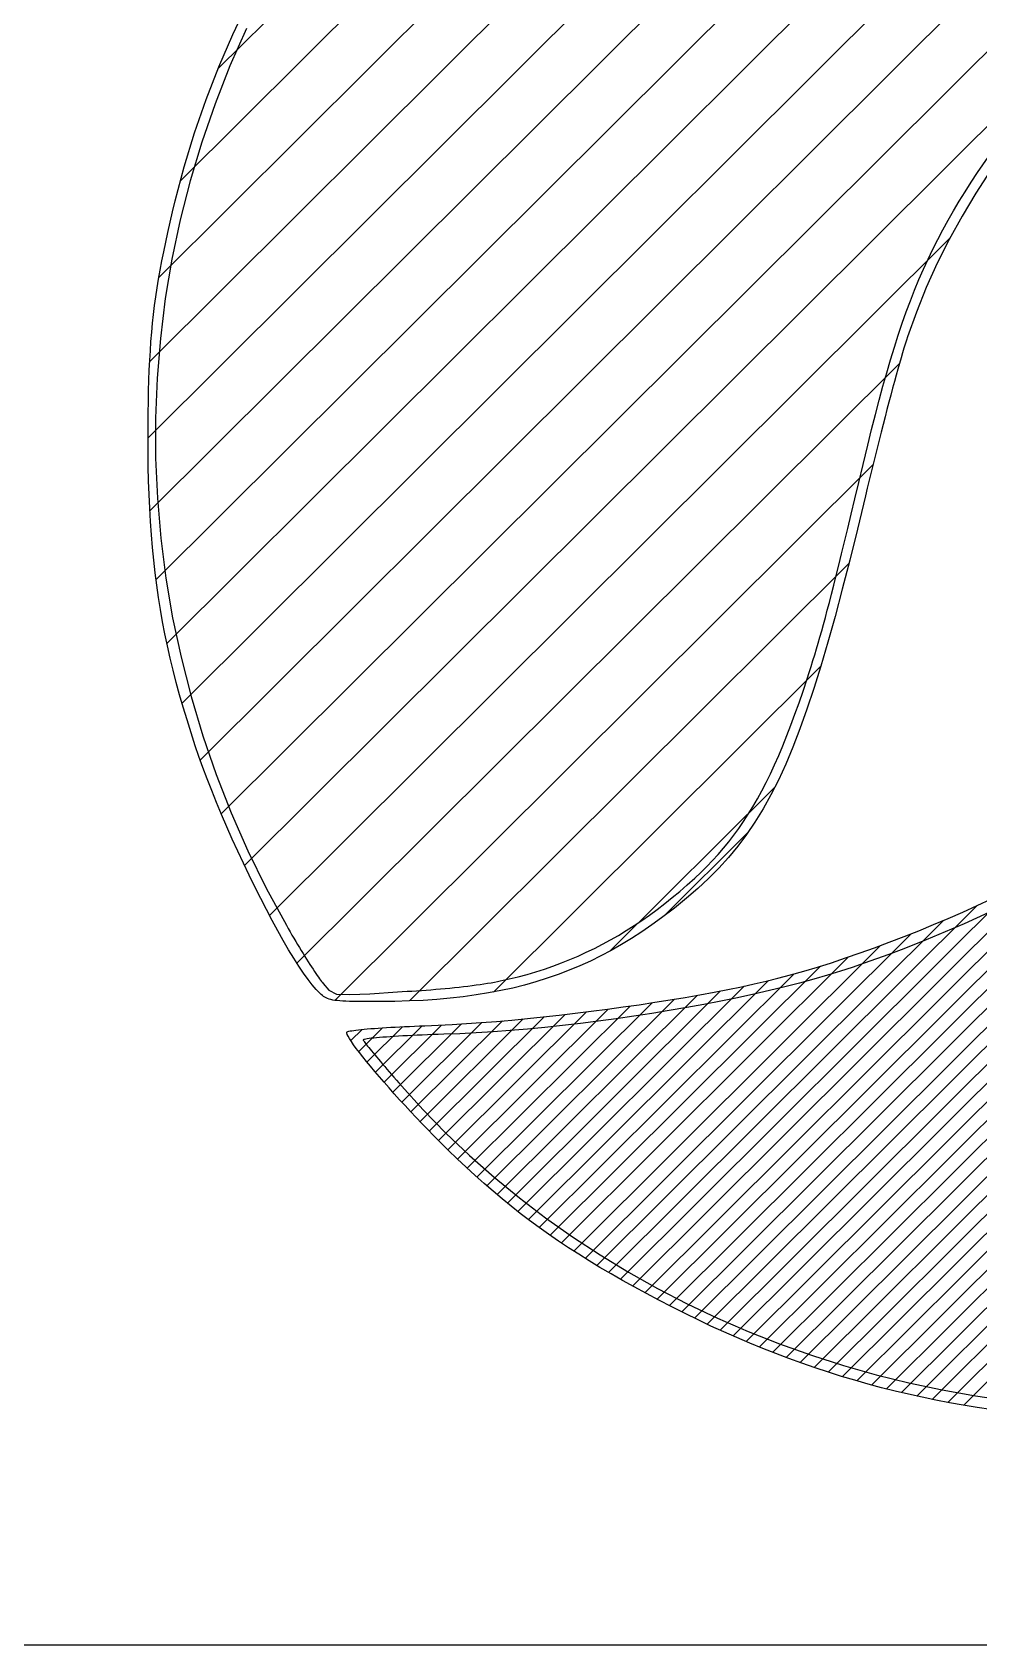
# Model space of a CAD drawing. Extents: x 0 to 420, y -1 to 297.
# Drawn here: x 185.83 to 192.25, y -0.6 to 10.33 of the extents above; entities that cross this region are included whole.
import ezdxf

# ---------------------------------------------------------------- set-up
doc = ezdxf.new("R2010")
doc.units = 0
doc.layers.get('0').update_dxf_attribs({"color": 15, "linetype": 'CONTINUOUS'})
doc.layers.add('SCD_DRAW', color=11, linetype='CONTINUOUS')

# ---------------------------------------------------------------- blocks, each defined once
blk = doc.blocks.new('EX_A3Frame_SysCAD2')
at = {"linetype": 'CONTINUOUS'}
for p, q in [((186.61504, 7.583081), (193.246161, 14.183502)), ((186.61504, 7.583081), (193.246161, 14.183502)), ((186.626407, 8.100732), (192.720559, 14.166672)), ((186.626407, 8.100732), (192.720559, 14.166672)), ((186.627163, 7.086507), (193.735393, 14.161828)), ((186.627163, 7.086507), (193.735393, 14.161828)), ((186.669148, 6.620485), (194.192381, 14.108888)), ((186.669148, 6.620485), (194.192381, 14.108888)), ((186.688586, 8.670869), (192.142354, 14.099387)), ((186.688586, 8.670869), (192.142354, 14.099387)), ((186.743299, 6.188318), (194.62127, 14.029818)), ((186.743299, 6.188318), (194.62127, 14.029818)), ((186.833767, 9.324035), (191.490914, 13.95962)), ((186.833767, 9.324035), (191.490914, 13.95962)), ((186.84562, 5.782358), (195.028534, 13.927388)), ((186.84562, 5.782358), (195.028534, 13.927388)), ((186.968607, 5.396331), (195.41548, 13.804098)), ((186.968607, 5.396331), (195.41548, 13.804098)), ((187.090882, 10.087064), (190.719004, 13.698389)), ((187.090882, 10.087064), (190.719004, 13.698389)), ((187.112118, 5.031344), (195.78296, 13.662044)), ((187.112118, 5.031344), (195.78296, 13.662044)), ((187.269975, 4.680573), (196.13285, 13.502416)), ((187.269975, 4.680573), (196.13285, 13.502416)), ((190.068811, 1.740206), (199.042282, 10.672133)), ((190.068811, 1.740206), (199.042282, 10.672133)), ((187.190306, 10.317171), (187.292945, 10.531858)), ((190.152714, 1.696735), (199.085625, 10.588291)), ((190.152714, 1.696735), (199.085625, 10.588291)), ((190.237403, 1.653742), (199.128284, 10.503462)), ((190.237403, 1.653742), (199.128284, 10.503462)), ((190.322531, 1.611491), (199.170037, 10.418037)), ((190.322531, 1.611491), (199.170037, 10.418037)), ((187.095608, 10.098587), (187.190306, 10.317171)), ((187.28392, 10.358561), (187.171, 10.104765)), ((190.408588, 1.570165), (199.210954, 10.331779)), ((190.408588, 1.570165), (199.210954, 10.331779)), ((190.49562, 1.529801), (199.250986, 10.244633)), ((190.49562, 1.529801), (199.250986, 10.244633)), ((187.008998, 9.876287), (187.095608, 10.098587)), ((187.171, 10.104765), (187.069461, 9.847805)), ((190.583642, 1.490431), (199.29005, 10.156531)), ((190.583642, 1.490431), (199.29005, 10.156531)), ((190.672689, 1.45208), (199.328042, 10.067363)), ((190.672689, 1.45208), (199.328042, 10.067363)), ((190.761638, 1.415243), (199.364352, 9.978129)), ((190.761638, 1.415243), (199.364352, 9.978129)), ((186.930624, 9.650455), (187.008998, 9.876287)), ((187.069461, 9.847805), (186.979296, 9.587994)), ((190.852806, 1.379004), (199.399697, 9.886326)), ((190.852806, 1.379004), (199.399697, 9.886326)), ((190.945085, 1.34387), (199.433252, 9.79274)), ((190.945085, 1.34387), (199.433252, 9.79274)), ((186.860633, 9.42127), (186.930624, 9.650455)), ((191.039026, 1.30969), (199.465258, 9.696913)), ((191.039026, 1.30969), (199.465258, 9.696913)), ((186.979296, 9.587994), (186.900496, 9.325646)), ((191.133629, 1.276871), (199.495669, 9.600197)), ((191.133629, 1.276871), (199.495669, 9.600197)), ((186.799176, 9.188916), (186.860633, 9.42127)), ((191.22944, 1.245252), (199.524854, 9.502262)), ((191.22944, 1.245252), (199.524854, 9.502262)), ((192.24242, 9.381037), (192.315297, 9.486685)), ((186.900496, 9.325646), (186.833056, 9.061074)), ((191.326393, 1.2149), (199.552907, 9.403328)), ((191.326393, 1.2149), (199.552907, 9.403328)), ((191.424718, 1.185785), (199.57996, 9.303271)), ((191.424718, 1.185785), (199.57996, 9.303271)), ((192.157842, 9.251174), (192.199304, 9.315876)), ((192.199304, 9.315876), (192.24242, 9.381037)), ((192.330792, 9.39462), (192.231036, 9.242189)), ((186.781445, 9.115436), (186.799176, 9.188916)), ((191.524353, 1.157974), (199.606023, 9.202229)), ((191.524353, 1.157974), (199.606023, 9.202229)), ((192.117951, 9.186729), (192.157842, 9.251174)), ((192.231036, 9.242189), (192.137456, 9.086603)), ((186.764822, 9.044578), (186.781445, 9.115436)), ((191.62408, 1.131821), (199.630803, 9.101476)), ((191.62408, 1.131821), (199.630803, 9.101476)), ((192.042557, 9.057793), (192.079551, 9.122336)), ((192.137456, 9.086603), (192.050199, 8.928013)), ((192.079551, 9.122336), (192.117951, 9.186729)), ((186.734774, 8.909621), (186.749275, 8.976066)), ((186.749275, 8.976066), (186.764822, 9.044578)), ((186.833056, 9.061074), (186.776967, 8.794593)), ((191.726428, 1.106711), (199.6549, 8.998477)), ((191.726428, 1.106711), (199.6549, 8.998477)), ((191.972467, 8.927437), (192.00689, 8.992894)), ((192.00689, 8.992894), (192.042557, 9.057793)), ((186.721284, 8.844969), (186.734774, 8.909621)), ((187.439888, 4.341719), (192.053151, 8.933624)), ((187.439888, 4.341719), (192.053151, 8.933624)), ((191.830195, 1.083013), (199.67795, 8.894436)), ((191.830195, 1.083013), (199.67795, 8.894436)), ((191.907022, 8.794031), (191.939205, 8.861217)), ((191.939205, 8.861217), (191.972467, 8.927437)), ((192.050199, 8.928013), (191.969414, 8.766569)), ((186.697215, 8.719935), (186.708775, 8.781833)), ((186.708775, 8.781833), (186.721284, 8.844969)), ((186.776967, 8.794593), (186.732221, 8.526516)), ((191.875837, 8.725675), (191.907022, 8.794031)), ((191.969414, 8.766569), (191.89525, 8.60242)), ((191.93509, 1.060834), (199.699798, 8.789596)), ((191.93509, 1.060834), (199.699798, 8.789596)), ((186.676815, 8.598752), (186.686572, 8.659)), ((186.686572, 8.659), (186.697215, 8.719935)), ((191.816133, 8.584638), (191.845569, 8.655946)), ((191.845569, 8.655946), (191.875837, 8.725675)), ((192.041808, 1.040074), (199.720444, 8.683161)), ((192.041808, 1.040074), (199.720444, 8.683161)), ((186.659829, 8.479205), (186.667911, 8.538912)), ((186.667911, 8.538912), (186.676815, 8.598752)), ((191.787449, 8.51155), (191.816133, 8.584638)), ((191.89525, 8.60242), (191.827852, 8.435717)), ((192.150065, 1.020844), (199.739599, 8.575242)), ((192.150065, 1.020844), (199.739599, 8.575242)), ((186.652536, 8.419356), (186.659829, 8.479205)), ((186.732221, 8.526516), (186.698814, 8.257156)), ((191.732008, 8.359214), (191.759435, 8.436476)), ((191.759435, 8.436476), (191.787449, 8.51155)), ((191.827852, 8.435717), (191.767371, 8.266607)), ((186.640194, 8.298121), (186.646002, 8.359087)), ((186.646002, 8.359087), (186.652536, 8.419356)), ((191.705088, 8.279559), (191.732008, 8.359214)), ((186.630628, 8.172995), (186.63508, 8.236182)), ((186.63508, 8.236182), (186.640194, 8.298121)), ((186.698814, 8.257156), (186.676737, 7.986826)), ((191.67859, 8.197307), (191.705088, 8.279559)), ((191.75194, 8.218428), (191.743197, 8.189776)), ((191.760012, 8.244093), (191.75194, 8.218428)), ((191.767371, 8.266607), (191.760012, 8.244093)), ((186.623585, 8.041765), (186.626807, 8.10828)), ((186.626807, 8.10828), (186.630628, 8.172995)), ((191.626537, 8.024201), (191.652434, 8.112257)), ((191.652434, 8.112257), (191.67859, 8.197307)), ((191.723875, 8.124167), (191.713383, 8.087537)), ((191.733827, 8.158301), (191.723875, 8.124167)), ((191.743197, 8.189776), (191.733827, 8.158301)), ((186.62093, 7.97317), (186.623585, 8.041765)), ((186.676737, 7.986826), (186.665982, 7.715842)), ((187.625599, 4.018676), (191.713382, 8.087534)), ((187.625599, 4.018676), (191.713382, 8.087534)), ((191.600818, 7.932939), (191.626537, 8.024201)), ((191.690953, 8.007446), (191.679102, 7.964313)), ((191.702395, 8.048576), (191.690953, 8.007446)), ((191.713383, 8.087537), (191.702395, 8.048576)), ((186.617194, 7.828638), (186.618811, 7.90222)), ((186.618811, 7.90222), (186.62093, 7.97317)), ((191.575195, 7.838265), (191.600818, 7.932939)), ((191.666884, 7.919338), (191.654345, 7.872687)), ((191.679102, 7.964313), (191.666884, 7.919338)), ((186.616049, 7.752148), (186.617194, 7.828638)), ((191.549585, 7.739975), (191.575195, 7.838265)), ((191.62847, 7.775012), (191.615222, 7.724315)), ((191.641525, 7.824525), (191.62847, 7.775012)), ((191.654345, 7.872687), (191.641525, 7.824525)), ((186.615047, 7.589337), (186.615344, 7.672473)), ((186.615344, 7.672473), (186.616049, 7.752148)), ((186.665982, 7.715842), (186.666544, 7.444515)), ((191.523907, 7.637867), (191.549585, 7.739975)), ((191.601824, 7.672597), (191.588321, 7.620021)), ((191.615222, 7.724315), (191.601824, 7.672597)), ((186.615373, 7.487565), (186.615047, 7.589337)), ((191.498078, 7.531737), (191.523907, 7.637867)), ((191.574755, 7.566752), (191.56117, 7.512953)), ((191.588321, 7.620021), (191.574755, 7.566752)), ((186.616623, 7.38841), (186.615373, 7.487565)), ((186.666544, 7.444515), (186.678414, 7.173161)), ((191.466854, 7.401523), (191.498078, 7.531737)), ((191.547611, 7.458788), (191.534118, 7.404421)), ((191.56117, 7.512953), (191.547611, 7.458788)), ((186.618825, 7.291688), (186.616623, 7.38841)), ((187.882733, 3.766895), (191.533121, 7.400384)), ((187.882733, 3.766895), (191.533121, 7.400384)), ((191.437778, 7.280444), (191.466854, 7.401523)), ((191.520737, 7.350015), (191.507511, 7.295735)), ((191.534118, 7.404421), (191.520737, 7.350015)), ((186.622007, 7.197212), (186.618825, 7.291688)), ((191.410721, 7.168016), (191.437778, 7.280444)), ((191.494481, 7.241745), (191.481694, 7.188208)), ((191.507511, 7.295735), (191.494481, 7.241745)), ((186.6262, 7.104796), (186.622007, 7.197212)), ((186.678414, 7.173161), (186.701585, 6.902091)), ((191.385558, 7.063755), (191.410721, 7.168016)), ((191.481694, 7.188208), (191.427747, 6.96383)), ((186.631429, 7.014255), (186.6262, 7.104796)), ((186.637724, 6.925401), (186.631429, 7.014255)), ((191.362163, 6.967175), (191.385558, 7.063755)), ((186.645113, 6.838051), (186.637724, 6.925401)), ((186.701585, 6.902091), (186.736051, 6.631621)), ((191.340412, 6.877794), (191.362163, 6.967175)), ((191.427747, 6.96383), (191.375658, 6.753099)), ((186.653625, 6.752016), (186.645113, 6.838051)), ((191.301331, 6.718688), (191.320177, 6.795126)), ((191.320177, 6.795126), (191.340412, 6.877794)), ((186.663288, 6.667113), (186.653625, 6.752016)), ((188.388864, 3.762782), (191.369834, 6.729951)), ((188.388864, 3.762782), (191.369834, 6.729951)), ((191.28375, 6.647996), (191.301331, 6.718688)), ((191.375658, 6.753099), (191.325131, 6.555401)), ((186.674131, 6.583154), (186.663288, 6.667113)), ((186.686181, 6.499953), (186.674131, 6.583154)), ((186.736051, 6.631621), (186.781803, 6.362063)), ((191.251879, 6.521909), (191.267309, 6.582564)), ((191.267309, 6.582564), (191.28375, 6.647996)), ((186.699468, 6.417325), (186.686181, 6.499953)), ((191.223554, 6.412992), (191.237336, 6.465546)), ((191.237336, 6.465546), (191.251879, 6.521909)), ((191.325131, 6.555401), (191.27587, 6.370124)), ((186.714019, 6.335084), (186.699468, 6.417325)), ((186.781803, 6.362063), (186.838836, 6.09373)), ((191.197769, 6.317371), (191.210407, 6.363762)), ((191.210407, 6.363762), (191.223554, 6.412992)), ((191.27587, 6.370124), (191.227578, 6.196652)), ((186.729863, 6.253044), (186.714019, 6.335084)), ((186.747029, 6.171019), (186.729863, 6.253044)), ((191.173516, 6.231171), (191.185514, 6.273336)), ((191.185514, 6.273336), (191.197769, 6.317371)), ((186.765545, 6.088823), (186.747029, 6.171019)), ((191.137805, 6.111063), (191.149788, 6.150519)), ((191.149788, 6.150519), (191.16165, 6.190394)), ((191.16165, 6.190394), (191.173516, 6.231171)), ((191.227578, 6.196652), (191.179958, 6.03437)), ((186.785439, 6.006269), (186.765545, 6.088823)), ((186.838836, 6.09373), (186.907141, 5.826939)), ((188.959711, 3.823485), (191.179561, 6.033058)), ((188.959711, 3.823485), (191.179561, 6.033058)), ((191.099875, 5.990363), (191.112975, 6.031469)), ((191.112975, 6.031469), (191.125576, 6.071541)), ((191.125576, 6.071541), (191.137805, 6.111063)), ((191.179958, 6.03437), (191.132714, 5.882667)), ((186.80674, 5.923173), (186.785439, 6.006269)), ((186.829475, 5.839348), (186.80674, 5.923173)), ((191.058798, 5.864564), (191.08615, 5.947737)), ((191.08615, 5.947737), (191.099875, 5.990363)), ((186.853675, 5.754608), (186.829475, 5.839348)), ((186.907141, 5.826939), (186.986712, 5.561999)), ((191.031526, 5.784546), (191.058798, 5.864564)), ((191.132714, 5.882667), (191.085549, 5.740928)), ((186.879367, 5.668768), (186.853675, 5.754608)), ((190.976969, 5.633529), (191.00427, 5.707572)), ((191.00427, 5.707572), (191.031526, 5.784546)), ((191.085549, 5.740928), (191.038168, 5.608538)), ((186.906579, 5.581641), (186.879367, 5.668768)), ((186.93534, 5.493041), (186.906579, 5.581641)), ((190.949558, 5.562305), (190.976969, 5.633529)), ((191.038168, 5.608538), (190.990273, 5.484884)), ((186.959948, 5.420824), (186.93534, 5.493041)), ((186.986712, 5.561999), (187.077541, 5.299227)), ((190.894155, 5.427867), (190.921974, 5.493788)), ((190.921974, 5.493788), (190.949558, 5.562305)), ((190.990273, 5.484884), (190.941567, 5.369352)), ((186.986906, 5.345849), (186.959948, 5.420824)), ((190.837557, 5.303361), (190.866037, 5.364429)), ((190.866037, 5.364429), (190.894155, 5.427867)), ((190.941567, 5.369352), (190.891755, 5.261328)), ((187.016007, 5.268531), (186.986906, 5.345849)), ((187.047042, 5.189288), (187.016007, 5.268531)), ((187.077541, 5.299227), (187.17962, 5.038937)), ((190.808652, 5.244553), (190.837557, 5.303361)), ((190.891755, 5.261328), (190.84054, 5.160199)), ((187.079808, 5.108535), (187.047042, 5.189288)), ((189.750578, 4.102235), (190.869278, 5.215756)), ((189.750578, 4.102235), (190.869278, 5.215756)), ((190.749312, 5.133266), (190.779258, 5.187892)), ((190.779258, 5.187892), (190.808652, 5.244553)), ((190.84054, 5.160199), (190.787625, 5.065351)), ((187.114096, 5.026689), (187.079808, 5.108535)), ((187.17962, 5.038937), (187.292944, 4.781439)), ((190.687513, 5.029669), (190.718751, 5.080562)), ((190.718751, 5.080562), (190.749312, 5.133266)), ((190.787625, 5.065351), (190.732713, 4.976169)), ((187.149699, 4.944166), (187.114096, 5.026689)), ((187.186412, 4.861381), (187.149699, 4.944166)), ((190.589098, 4.886736), (190.622749, 4.932868)), ((190.622749, 4.932868), (190.655533, 4.980475)), ((190.655533, 4.980475), (190.687513, 5.029669)), ((190.732713, 4.976169), (190.675509, 4.892039)), ((187.224026, 4.778751), (187.186412, 4.861381)), ((189.985554, 1.78432), (193.056906, 4.841452)), ((189.985554, 1.78432), (193.056906, 4.841452)), ((190.117621, 4.340593), (190.684802, 4.905148)), ((190.117621, 4.340593), (190.684802, 4.905148)), ((190.518941, 4.798447), (190.554516, 4.841965)), ((190.615715, 4.812349), (190.553036, 4.736483)), ((190.554516, 4.841965), (190.589098, 4.886736)), ((190.675509, 4.892039), (190.615715, 4.812349)), ((187.262337, 4.696693), (187.224026, 4.778751)), ((187.292944, 4.781439), (187.417505, 4.527049)), ((190.405619, 4.674272), (190.444555, 4.714712)), ((190.444555, 4.714712), (190.482308, 4.756066)), ((190.482308, 4.756066), (190.518941, 4.798447)), ((190.553036, 4.736483), (190.487174, 4.663828)), ((187.301136, 4.615621), (187.262337, 4.696693)), ((187.340217, 4.535954), (187.301136, 4.615621)), ((189.902544, 1.829396), (192.747382, 4.661063)), ((189.902544, 1.829396), (192.747382, 4.661063)), ((190.273447, 4.55027), (190.323945, 4.595687)), ((190.323945, 4.595687), (190.365437, 4.634634)), ((190.417833, 4.59377), (190.344717, 4.525696)), ((190.365437, 4.634634), (190.405619, 4.674272)), ((190.487174, 4.663828), (190.417833, 4.59377)), ((187.379374, 4.458105), (187.340217, 4.535954)), ((187.417505, 4.527049), (187.553295, 4.276081)), ((189.820781, 1.874996), (192.482765, 4.524657)), ((189.820781, 1.874996), (192.482765, 4.524657)), ((190.171744, 4.463945), (190.22272, 4.506361)), ((190.22272, 4.506361), (190.273447, 4.55027)), ((190.344717, 4.525696), (190.267529, 4.458992)), ((187.418399, 4.382494), (187.379374, 4.458105)), ((187.457088, 4.309533), (187.418399, 4.382494)), ((189.739866, 1.92144), (192.239424, 4.409426)), ((189.739866, 1.92144), (192.239424, 4.409426)), ((190.017098, 4.345561), (190.068955, 4.383557)), ((190.068955, 4.383557), (190.120496, 4.423015)), ((190.185972, 4.393042), (190.09975, 4.327235)), ((190.120496, 4.423015), (190.171744, 4.463945)), ((190.267529, 4.458992), (190.185972, 4.393042)), ((192.143157, 4.366154), (192.241119, 4.410199)), ((192.241119, 4.410199), (192.337741, 4.454936)), ((187.49523, 4.239641), (187.457088, 4.309533)), ((187.553295, 4.276081), (187.565859, 4.254051)), ((189.660136, 1.968632), (192.011212, 4.308823)), ((189.660136, 1.968632), (192.011212, 4.308823)), ((189.859418, 4.240222), (189.912352, 4.273904)), ((189.912352, 4.273904), (189.964904, 4.309013)), ((190.032055, 4.278185), (189.964085, 4.23157)), ((189.964904, 4.309013), (190.017098, 4.345561)), ((190.09975, 4.327235), (190.032055, 4.278185)), ((191.844306, 4.239479), (191.944444, 4.280661)), ((191.944444, 4.280661), (192.044164, 4.32293)), ((192.044164, 4.32293), (192.143157, 4.366154)), ((192.151169, 4.286771), (192.066088, 4.249624)), ((192.235747, 4.324643), (192.151169, 4.286771)), ((192.319609, 4.363136), (192.235747, 4.324643)), ((187.532621, 4.173234), (187.49523, 4.239641)), ((187.569055, 4.110727), (187.532621, 4.173234)), ((187.565859, 4.254051), (187.578517, 4.232069)), ((187.578517, 4.232069), (187.591228, 4.210194)), ((187.591228, 4.210194), (187.603958, 4.188488)), ((187.603958, 4.188488), (187.616666, 4.167008)), ((187.616666, 4.167008), (187.629314, 4.145817)), ((189.581115, 2.016961), (191.79344, 4.219044)), ((189.581115, 2.016961), (191.79344, 4.219044)), ((189.698115, 4.147616), (189.752322, 4.177088)), ((189.752322, 4.177088), (189.806081, 4.207953)), ((189.806081, 4.207953), (189.859418, 4.240222)), ((189.895738, 4.187358), (189.826907, 4.145519)), ((189.964085, 4.23157), (189.895738, 4.187358)), ((191.544451, 4.123774), (191.644002, 4.160904)), ((191.644002, 4.160904), (191.744056, 4.199516)), ((191.744056, 4.199516), (191.844306, 4.239479)), ((191.895277, 4.177897), (191.809977, 4.143517)), ((191.980719, 4.213299), (191.895277, 4.177897)), ((192.066088, 4.249624), (191.980719, 4.213299)), ((187.604323, 4.052537), (187.569055, 4.110727)), ((187.63822, 3.99908), (187.604323, 4.052537)), ((187.629314, 4.145817), (187.641867, 4.124973)), ((187.641867, 4.124973), (187.654283, 4.104537)), ((187.654283, 4.104537), (187.666527, 4.084568)), ((187.666527, 4.084568), (187.67856, 4.065125)), ((187.67856, 4.065125), (187.690342, 4.046269)), ((189.419136, 2.121543), (191.367823, 4.061209)), ((189.419136, 2.121543), (191.367823, 4.061209)), ((189.476392, 4.043413), (189.532601, 4.067433)), ((189.503133, 2.066326), (191.585299, 4.138851)), ((189.503133, 2.066326), (191.585299, 4.138851)), ((189.532601, 4.067433), (189.588277, 4.0928)), ((189.588277, 4.0928), (189.643441, 4.119524)), ((189.68738, 4.068834), (189.616475, 4.033925)), ((189.643441, 4.119524), (189.698115, 4.147616)), ((189.75749, 4.106021), (189.68738, 4.068834)), ((189.826907, 4.145519), (189.75749, 4.106021)), ((191.251885, 4.022605), (191.348086, 4.054493)), ((191.348086, 4.054493), (191.44571, 4.08826)), ((191.44571, 4.08826), (191.544451, 4.123774)), ((191.557079, 4.047512), (191.474496, 4.01822)), ((191.640664, 4.078224), (191.557079, 4.047512)), ((191.725035, 4.11026), (191.640664, 4.078224)), ((191.809977, 4.143517), (191.725035, 4.11026)), ((187.670539, 3.950773), (187.63822, 3.99908)), ((187.701072, 3.90803), (187.670539, 3.950773)), ((187.690342, 4.046269), (187.701839, 4.028061)), ((187.701839, 4.028061), (187.71301, 4.010559)), ((187.71301, 4.010559), (187.723818, 3.993824)), ((187.723818, 3.993824), (187.734224, 3.977915)), ((187.734224, 3.977915), (187.744191, 3.962893)), ((187.744191, 3.962893), (187.753681, 3.948817)), ((187.753681, 3.948817), (187.762656, 3.935748)), ((189.126724, 3.926907), (189.186589, 3.943095)), ((189.186589, 3.943095), (189.24579, 3.960559)), ((189.24579, 3.960559), (189.304349, 3.979312)), ((189.269141, 2.226025), (190.996648, 3.945535)), ((189.269141, 2.226025), (190.996648, 3.945535)), ((189.304349, 3.979312), (189.362289, 3.999364)), ((189.397935, 3.942565), (189.322798, 3.916463)), ((189.343498, 2.17324), (191.177798, 3.99905)), ((189.343498, 2.17324), (191.177798, 3.99905)), ((189.362289, 3.999364), (189.419629, 4.020727)), ((189.471856, 3.970822), (189.397935, 3.942565)), ((189.419629, 4.020727), (189.476392, 4.043413)), ((189.544668, 4.001264), (189.471856, 3.970822)), ((189.616475, 4.033925), (189.544668, 4.001264)), ((190.887461, 3.91649), (190.974896, 3.939539)), ((190.974896, 3.939539), (191.064982, 3.964996)), ((191.064982, 3.964996), (191.157415, 3.992729)), ((191.157415, 3.992729), (191.251885, 4.022605)), ((191.313194, 3.964304), (191.225185, 3.937122)), ((191.39313, 3.990452), (191.313194, 3.964304)), ((191.474496, 4.01822), (191.39313, 3.990452)), ((187.729614, 3.871268), (187.701072, 3.90803)), ((187.755957, 3.840905), (187.729614, 3.871268)), ((187.755957, 3.840905), (187.755957, 3.840905)), ((187.765101, 3.831126), (187.755957, 3.840905)), ((187.762656, 3.935748), (187.771077, 3.923745)), ((187.77366, 3.822157), (187.765101, 3.831126)), ((187.771077, 3.923745), (187.778907, 3.912867)), ((187.778907, 3.912867), (187.786108, 3.903175)), ((187.786108, 3.903175), (187.792641, 3.89473)), ((187.792641, 3.89473), (187.798469, 3.88759)), ((187.798469, 3.88759), (187.803554, 3.881816)), ((187.803554, 3.881816), (187.841451, 3.836638)), ((187.841451, 3.836638), (187.892718, 3.808441)), ((188.340083, 3.82706), (188.372007, 3.828641)), ((188.372007, 3.828641), (188.404249, 3.830421)), ((188.404249, 3.830421), (188.436725, 3.832392)), ((188.436725, 3.832392), (188.469349, 3.834545)), ((188.469349, 3.834545), (188.502038, 3.836871)), ((188.502038, 3.836871), (188.534706, 3.839362)), ((188.534706, 3.839362), (188.567269, 3.842009)), ((188.567269, 3.842009), (188.599642, 3.844802)), ((188.599642, 3.844802), (188.631741, 3.847733)), ((188.631741, 3.847733), (188.66348, 3.850793)), ((188.66348, 3.850793), (188.694777, 3.853974)), ((188.694777, 3.853974), (188.725544, 3.857266)), ((188.725544, 3.857266), (188.755699, 3.860661)), ((188.755699, 3.860661), (188.785156, 3.86415)), ((188.785156, 3.86415), (188.813831, 3.867724)), ((188.813831, 3.867724), (188.84164, 3.871374)), ((188.84164, 3.871374), (188.868496, 3.875092)), ((188.868496, 3.875092), (188.894317, 3.878867)), ((188.894317, 3.878867), (188.919015, 3.882693)), ((188.919015, 3.882693), (188.94251, 3.886559)), ((189.008019, 3.832983), (188.925242, 3.81719)), ((188.94251, 3.886559), (188.964714, 3.890458)), ((188.964714, 3.890458), (188.985543, 3.89438)), ((188.985543, 3.89438), (189.004913, 3.898316)), ((189.004913, 3.898316), (189.066172, 3.911984)), ((189.004913, 3.898316), (189.004913, 3.898316)), ((189.089058, 3.850775), (189.008019, 3.832983)), ((189.052773, 2.391801), (190.498756, 3.831089)), ((189.052773, 2.391801), (190.498756, 3.831089)), ((189.066172, 3.911984), (189.126724, 3.926907)), ((189.168465, 3.8706), (189.089058, 3.850775)), ((189.123781, 2.335308), (190.659247, 3.863665)), ((189.123781, 2.335308), (190.659247, 3.863665)), ((189.246343, 3.892484), (189.168465, 3.8706)), ((189.195864, 2.280073), (190.824233, 3.900903)), ((189.195864, 2.280073), (190.824233, 3.900903)), ((189.322798, 3.916463), (189.246343, 3.892484)), ((190.455811, 3.822866), (190.549797, 3.841118)), ((190.549797, 3.841118), (190.640317, 3.859657)), ((190.640317, 3.859657), (190.727008, 3.87843)), ((190.831458, 3.833255), (190.724237, 3.808763)), ((190.727008, 3.87843), (190.80951, 3.897391)), ((190.80951, 3.897391), (190.887461, 3.91649)), ((190.93549, 3.858389), (190.831458, 3.833255)), ((191.036006, 3.884112), (190.93549, 3.858389)), ((191.13268, 3.910374), (191.036006, 3.884112)), ((191.225185, 3.937122), (191.13268, 3.910374)), ((187.781819, 3.813965), (187.77366, 3.822157)), ((187.789763, 3.806512), (187.781819, 3.813965)), ((187.797676, 3.799764), (187.789763, 3.806512)), ((187.805744, 3.793688), (187.797676, 3.799764)), ((187.814152, 3.788247), (187.805744, 3.793688)), ((187.823083, 3.783407), (187.814152, 3.788247)), ((187.832722, 3.779133), (187.823083, 3.783407)), ((187.843254, 3.775389), (187.832722, 3.779133)), ((187.854865, 3.772141), (187.843254, 3.775389)), ((187.867739, 3.769353), (187.854865, 3.772141)), ((187.88206, 3.766992), (187.867739, 3.769353)), ((187.898013, 3.765021), (187.88206, 3.766992)), ((187.892718, 3.808441), (187.985002, 3.805877)), ((187.915783, 3.763405), (187.898013, 3.765021)), ((187.935555, 3.762111), (187.915783, 3.763405)), ((187.957513, 3.761102), (187.935555, 3.762111)), ((187.981842, 3.760344), (187.957513, 3.761102)), ((188.008727, 3.759803), (187.981842, 3.760344)), ((187.985002, 3.805877), (188.120862, 3.811004)), ((188.038353, 3.759442), (188.008727, 3.759803)), ((188.070904, 3.759227), (188.038353, 3.759442)), ((188.106565, 3.759122), (188.070904, 3.759227)), ((188.145522, 3.759094), (188.106565, 3.759122)), ((188.120862, 3.811004), (188.308561, 3.825689)), ((188.187957, 3.759107), (188.145522, 3.759094)), ((188.288392, 3.76002), (188.187957, 3.759107)), ((188.386255, 3.762685), (188.288392, 3.76002)), ((188.308561, 3.825689), (188.340083, 3.82706)), ((188.481648, 3.767133), (188.386255, 3.762685)), ((188.574677, 3.773393), (188.481648, 3.767133)), ((188.665447, 3.781498), (188.574677, 3.773393)), ((188.754061, 3.791479), (188.665447, 3.781498)), ((188.840624, 3.803365), (188.754061, 3.791479)), ((188.78024, 2.628444), (189.885546, 3.728633)), ((188.78024, 2.628444), (189.885546, 3.728633)), ((188.925242, 3.81719), (188.840624, 3.803365)), ((188.84682, 2.567731), (190.035654, 3.751062)), ((188.84682, 2.567731), (190.035654, 3.751062)), ((188.914386, 2.508023), (190.187653, 3.775396)), ((188.914386, 2.508023), (190.187653, 3.775396)), ((188.983023, 2.449358), (190.341882, 3.801925)), ((188.983023, 2.449358), (190.341882, 3.801925)), ((189.73121, 3.707129), (189.839341, 3.722033)), ((189.839341, 3.722033), (189.946534, 3.737561)), ((189.946534, 3.737561), (190.052431, 3.753665)), ((190.052431, 3.753665), (190.156668, 3.770296)), ((190.156668, 3.770296), (190.258885, 3.787406)), ((190.258885, 3.787406), (190.35872, 3.804945)), ((190.386715, 3.739661), (190.27001, 3.718256)), ((190.35872, 3.804945), (190.455811, 3.822866)), ((190.501538, 3.761914), (190.386715, 3.739661)), ((190.614154, 3.784966), (190.501538, 3.761914)), ((190.724237, 3.808763), (190.614154, 3.784966)), ((188.337379, 3.076529), (188.879865, 3.616503)), ((188.337379, 3.076529), (188.879865, 3.616503)), ((188.398428, 3.01031), (189.018792, 3.627801)), ((188.398428, 3.01031), (189.018792, 3.627801)), ((188.460155, 2.944765), (189.159373, 3.640747)), ((188.460155, 2.944765), (189.159373, 3.640747)), ((188.522587, 2.879928), (189.301522, 3.655258)), ((188.522587, 2.879928), (189.301522, 3.655258)), ((188.585794, 2.815857), (189.445206, 3.671291)), ((188.585794, 2.815857), (189.445206, 3.671291)), ((188.649798, 2.752581), (189.590412, 3.688839)), ((188.649798, 2.752581), (189.590412, 3.688839)), ((188.714591, 2.690083), (189.737173, 3.707932)), ((188.714591, 2.690083), (189.737173, 3.707932)), ((188.775559, 3.6091), (188.875847, 3.6162)), ((188.875847, 3.6162), (188.978452, 3.624362)), ((188.978452, 3.624362), (189.083014, 3.633535)), ((189.083014, 3.633535), (189.18917, 3.643674)), ((189.18917, 3.643674), (189.296558, 3.654728)), ((189.296558, 3.654728), (189.404818, 3.666649)), ((189.404818, 3.666649), (189.513588, 3.679388)), ((189.548605, 3.610583), (189.427892, 3.596582)), ((189.513588, 3.679388), (189.622506, 3.692898)), ((189.669725, 3.625799), (189.548605, 3.610583)), ((189.622506, 3.692898), (189.73121, 3.707129)), ((189.790927, 3.642175), (189.669725, 3.625799)), ((189.911884, 3.659661), (189.790927, 3.642175)), ((190.032268, 3.678205), (189.911884, 3.659661)), ((190.151752, 3.697754), (190.032268, 3.678205)), ((190.27001, 3.718256), (190.151752, 3.697754)), ((187.96361, 3.546035), (187.964319, 3.552024)), ((187.966459, 3.536432), (187.96361, 3.546035)), ((187.964319, 3.552024), (187.966578, 3.553796)), ((187.972697, 3.52341), (187.966459, 3.536432)), ((187.966578, 3.553796), (187.97114, 3.555617)), ((187.97114, 3.555617), (187.977927, 3.557479)), ((187.982157, 3.507171), (187.972697, 3.52341)), ((187.977927, 3.557479), (187.986857, 3.559375)), ((187.99467, 3.48791), (187.982157, 3.507171)), ((187.986857, 3.559375), (187.997853, 3.5613)), ((187.990861, 3.493607), (188.067425, 3.569816)), ((187.990861, 3.493607), (188.067425, 3.569816)), ((187.997853, 3.5613), (188.010831, 3.563248)), ((188.010831, 3.563248), (188.025712, 3.56521)), ((188.025712, 3.56521), (188.042417, 3.567182)), ((188.042417, 3.567182), (188.060865, 3.569156)), ((188.044338, 3.41985), (188.206081, 3.580846)), ((188.044338, 3.41985), (188.206081, 3.580846)), ((188.060865, 3.569156), (188.080976, 3.571125)), ((188.078601, 3.500872), (188.075343, 3.499256)), ((188.084304, 3.50253), (188.078601, 3.500872)), ((188.080976, 3.571125), (188.102668, 3.573084)), ((188.092371, 3.504227), (188.084304, 3.50253)), ((188.102716, 3.505955), (188.092371, 3.504227)), ((188.100683, 3.34895), (188.34133, 3.588483)), ((188.100683, 3.34895), (188.34133, 3.588483)), ((188.102668, 3.573084), (188.125864, 3.575027)), ((188.115258, 3.507708), (188.102716, 3.505955)), ((188.129912, 3.509482), (188.115258, 3.507708)), ((188.125864, 3.575027), (188.150483, 3.576946)), ((188.146597, 3.511269), (188.129912, 3.509482)), ((188.165229, 3.513066), (188.146597, 3.511269)), ((188.150483, 3.576946), (188.176442, 3.578835)), ((188.158294, 3.279747), (188.474035, 3.594028)), ((188.158294, 3.279747), (188.474035, 3.594028)), ((188.185725, 3.514863), (188.165229, 3.513066)), ((188.176442, 3.578835), (188.203664, 3.580687)), ((188.208002, 3.516657), (188.185725, 3.514863)), ((188.203664, 3.580687), (188.232068, 3.582497)), ((188.231976, 3.51844), (188.208002, 3.516657)), ((188.21712, 3.211316), (188.606998, 3.599389)), ((188.21712, 3.211316), (188.606998, 3.599389)), ((188.257564, 3.520207), (188.231976, 3.51844)), ((188.232068, 3.582497), (188.261572, 3.584258)), ((188.284684, 3.521953), (188.257564, 3.520207)), ((188.261572, 3.584258), (188.292099, 3.585962)), ((188.276764, 3.143699), (188.742163, 3.606944)), ((188.276764, 3.143699), (188.742163, 3.606944)), ((188.313251, 3.523671), (188.284684, 3.521953)), ((188.292099, 3.585962), (188.323566, 3.587604)), ((188.343184, 3.525356), (188.313251, 3.523671)), ((188.323566, 3.587604), (188.355894, 3.589178)), ((188.374399, 3.527), (188.343184, 3.525356)), ((188.355894, 3.589178), (188.389003, 3.590676)), ((188.406813, 3.5286), (188.374399, 3.527)), ((188.389003, 3.590676), (188.422812, 3.592092)), ((188.440342, 3.530147), (188.406813, 3.5286)), ((188.422812, 3.592092), (188.457242, 3.59342)), ((188.474904, 3.531636), (188.440342, 3.530147)), ((188.457242, 3.59342), (188.492212, 3.594654)), ((188.510415, 3.533063), (188.474904, 3.531636)), ((188.492212, 3.594654), (188.583379, 3.598279)), ((188.546792, 3.534419), (188.510415, 3.533063)), ((188.583953, 3.5357), (188.546792, 3.534419)), ((188.583379, 3.598279), (188.677948, 3.60311)), ((188.621814, 3.5369), (188.583953, 3.5357)), ((188.73051, 3.540956), (188.621814, 3.5369)), ((188.677948, 3.60311), (188.775559, 3.6091)), ((188.841905, 3.546587), (188.73051, 3.540956)), ((188.95567, 3.553745), (188.841905, 3.546587)), ((189.071477, 3.562374), (188.95567, 3.553745)), ((189.189002, 3.572425), (189.071477, 3.562374)), ((189.307916, 3.583844), (189.189002, 3.572425)), ((189.427892, 3.596582), (189.307916, 3.583844)), ((188.01007, 3.465827), (187.99467, 3.48791)), ((188.02819, 3.441121), (188.01007, 3.465827)), ((188.04886, 3.413988), (188.02819, 3.441121)), ((188.071915, 3.384629), (188.04886, 3.413988)), ((188.075343, 3.499256), (188.074614, 3.497691)), ((188.074614, 3.497691), (188.075754, 3.495497)), ((188.075754, 3.495497), (188.078023, 3.492021)), ((188.078023, 3.492021), (188.081381, 3.487311)), ((188.081381, 3.487311), (188.085789, 3.481415)), ((188.085789, 3.481415), (188.091207, 3.47438)), ((188.091207, 3.47438), (188.097596, 3.466253)), ((188.097596, 3.466253), (188.104918, 3.457081)), ((188.104918, 3.457081), (188.11313, 3.446911)), ((188.11313, 3.446911), (188.122197, 3.435791)), ((188.122197, 3.435791), (188.132076, 3.423767)), ((188.132076, 3.423767), (188.14273, 3.410887)), ((188.14273, 3.410887), (188.154119, 3.397198)), ((188.154119, 3.397198), (188.166203, 3.382747)), ((188.097185, 3.353241), (188.071915, 3.384629)), ((188.124504, 3.320022), (188.097185, 3.353241)), ((188.153704, 3.285171), (188.124504, 3.320022)), ((188.184617, 3.248887), (188.153704, 3.285171)), ((188.166203, 3.382747), (188.178943, 3.367582)), ((188.178943, 3.367582), (188.192301, 3.351749)), ((188.192301, 3.351749), (188.206235, 3.335296)), ((188.206235, 3.335296), (188.220708, 3.318271)), ((188.220708, 3.318271), (188.235679, 3.300719)), ((188.235679, 3.300719), (188.251109, 3.282688)), ((188.251109, 3.282688), (188.266959, 3.264227)), ((188.217076, 3.211367), (188.184617, 3.248887)), ((188.250913, 3.17281), (188.217076, 3.211367)), ((188.28596, 3.133414), (188.250913, 3.17281)), ((188.266959, 3.264227), (188.28319, 3.245381)), ((188.28319, 3.245381), (188.299762, 3.226198)), ((188.299762, 3.226198), (188.316635, 3.206726)), ((188.316635, 3.206726), (188.333771, 3.18701)), ((188.333771, 3.18701), (188.481334, 3.024006)), ((188.322051, 3.093378), (188.28596, 3.133414)), ((188.359015, 3.052899), (188.322051, 3.093378)), ((188.396689, 3.012177), (188.359015, 3.052899)), ((188.434902, 2.971409), (188.396689, 3.012177)), ((188.473487, 2.930795), (188.434902, 2.971409)), ((188.481334, 3.024006), (188.635442, 2.866376)), ((188.512277, 2.89053), (188.473487, 2.930795)), ((188.551105, 2.850817), (188.512277, 2.89053)), ((188.589802, 2.811851), (188.551105, 2.850817)), ((188.635442, 2.866376), (188.795836, 2.71424)), ((188.651431, 2.750986), (188.589802, 2.811851)), ((188.712586, 2.691993), (188.651431, 2.750986)), ((188.773427, 2.63476), (188.712586, 2.691993)), ((188.834111, 2.579177), (188.773427, 2.63476)), ((188.795836, 2.71424), (188.962251, 2.567717)), ((188.8948, 2.525132), (188.834111, 2.579177)), ((188.955651, 2.472513), (188.8948, 2.525132)), ((188.962251, 2.567717), (189.134427, 2.426926)), ((189.016823, 2.421209), (188.955651, 2.472513)), ((189.078475, 2.37111), (189.016823, 2.421209)), ((189.134427, 2.426926), (189.312101, 2.291986)), ((189.140766, 2.322103), (189.078475, 2.37111)), ((189.203855, 2.274077), (189.140766, 2.322103)), ((189.267902, 2.226922), (189.203855, 2.274077)), ((189.333064, 2.180526), (189.267902, 2.226922)), ((189.312101, 2.291986), (189.495012, 2.163016)), ((189.399501, 2.134777), (189.333064, 2.180526)), ((189.467373, 2.089565), (189.399501, 2.134777)), ((189.536836, 2.044777), (189.467373, 2.089565)), ((189.495012, 2.163016), (189.682896, 2.040135)), ((189.608052, 2.000303), (189.536836, 2.044777)), ((189.681178, 1.956032), (189.608052, 2.000303)), ((189.682896, 2.040135), (189.875491, 1.923462)), ((189.756373, 1.911851), (189.681178, 1.956032)), ((189.833797, 1.867652), (189.756373, 1.911851)), ((189.913608, 1.82332), (189.833797, 1.867652)), ((189.875491, 1.923462), (190.072537, 1.813116)), ((189.995966, 1.778746), (189.913608, 1.82332)), ((190.08103, 1.733817), (189.995966, 1.778746)), ((190.072537, 1.813116), (190.27377, 1.709216)), ((190.168956, 1.688424), (190.08103, 1.733817)), ((190.259906, 1.642454), (190.168956, 1.688424)), ((190.346943, 1.599625), (190.259906, 1.642454)), ((190.27377, 1.709216), (190.478929, 1.611882)), ((190.434187, 1.558143), (190.346943, 1.599625)), ((190.521649, 1.518007), (190.434187, 1.558143)), ((190.478929, 1.611882), (190.68775, 1.521232)), ((190.60934, 1.479211), (190.521649, 1.518007)), ((190.697273, 1.441752), (190.60934, 1.479211)), ((190.68775, 1.521232), (190.899974, 1.437385)), ((190.785458, 1.405628), (190.697273, 1.441752)), ((190.899974, 1.437385), (191.115336, 1.360459)), ((190.873906, 1.370834), (190.785458, 1.405628)), ((190.962628, 1.337366), (190.873906, 1.370834)), ((191.051635, 1.305224), (190.962628, 1.337366)), ((191.115336, 1.360459), (191.333575, 1.290576)), ((191.14094, 1.274401), (191.051635, 1.305224)), ((191.230551, 1.244896), (191.14094, 1.274401)), ((191.320482, 1.216703), (191.230551, 1.244896)), ((191.410742, 1.189822), (191.320482, 1.216703)), ((191.333575, 1.290576), (191.554429, 1.227852)), ((191.554429, 1.227852), (191.777635, 1.172409)), ((191.501343, 1.164247), (191.410742, 1.189822)), ((191.592297, 1.139975), (191.501343, 1.164247)), ((191.683614, 1.117004), (191.592297, 1.139975)), ((191.775305, 1.095328), (191.683614, 1.117004)), ((191.867382, 1.074947), (191.775305, 1.095328)), ((191.777635, 1.172409), (192.002932, 1.124363)), ((192.002932, 1.124363), (192.230058, 1.083834)), ((191.959855, 1.055855), (191.867382, 1.074947)), ((192.052736, 1.03805), (191.959855, 1.055855)), ((192.146036, 1.021527), (192.052736, 1.03805)), ((192.239767, 1.006284), (192.146036, 1.021527)), ((192.230058, 1.083834), (192.458749, 1.050943)), ((192.333938, 0.992317), (192.239767, 1.006284)), ((-0.226262, -0.603703), (420.273738, -0.603703))]:
    blk.add_line(p, q, dxfattribs=at)

msp = doc.modelspace()

# ---------------------------------------------------------------- block references
at = {"layer": 'SCD_DRAW', "color": 10}
msp.add_blockref('EX_A3Frame_SysCAD2', (0, 0), dxfattribs=at)

doc.saveas('drawing.dxf')
